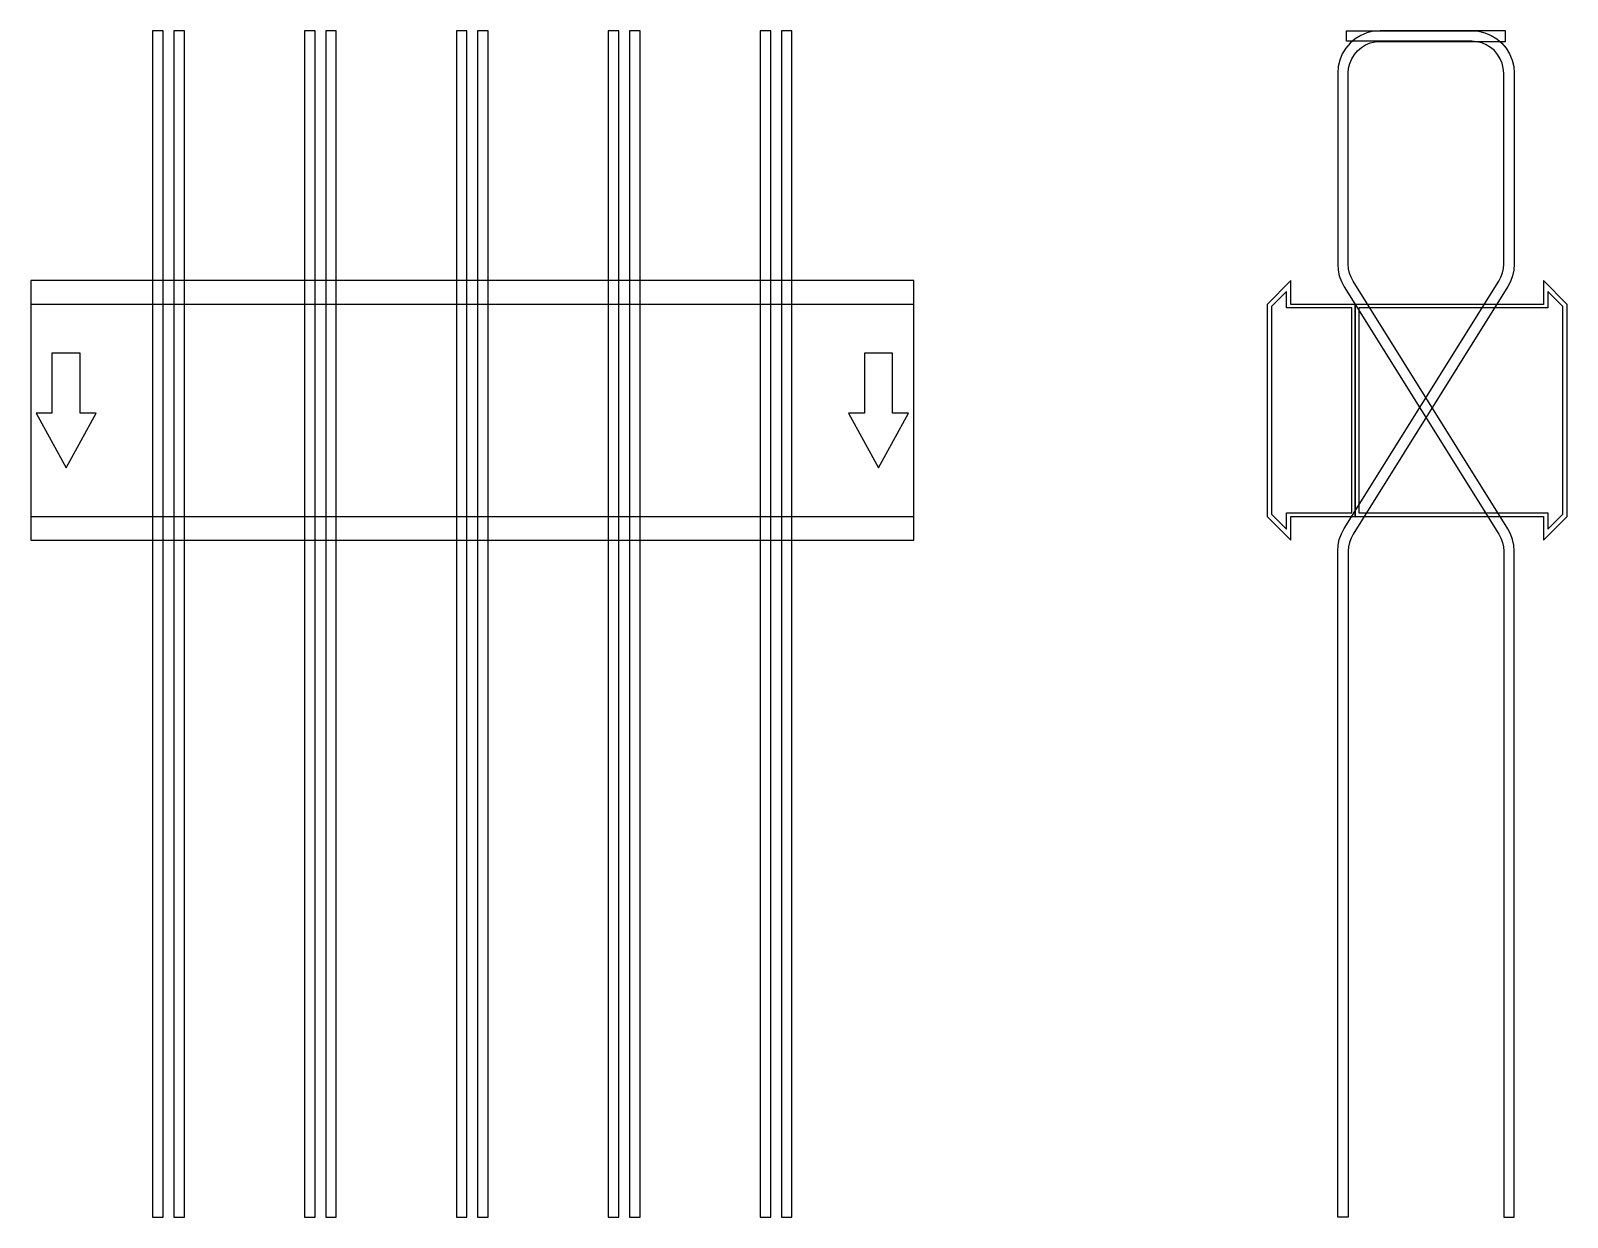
# Model space of a CAD drawing. Extents: x 0 to 870, y -457 to 215.
import ezdxf

# ---------------------------------------------------------------- set-up
doc = ezdxf.new("R2010")
doc.units = 0
doc.layers.add('Halfen', color=7, linetype='CONTINUOUS')

msp = doc.modelspace()

# ---------------------------------------------------------------- linework, layer by layer
at = {"layer": 'Halfen', "color": 7}
for points in [[(75, -456.927), (75, 214.971), (69, 214.971), (69, -456.927)], [(87, -456.927), (87, 214.971), (81, 214.971), (81, -456.927)], [(161, -456.927), (161, 214.971), (155, 214.971), (155, -456.927)], [(173, -456.927), (173, 214.971), (167, 214.971), (167, -456.927)], [(247, -456.927), (247, 214.971), (241, 214.971), (241, -456.927)], [(259, -456.927), (259, 214.971), (253, 214.971), (253, -456.927)], [(333, -456.927), (333, 214.971), (327, 214.971), (327, -456.927)], [(345, -456.927), (345, 214.971), (339, 214.971), (339, -456.927)], [(419, -456.927), (419, 214.971), (413, 214.971), (413, -456.927)], [(431, -456.927), (431, 214.971), (425, 214.971), (425, -456.927)], [(740, -456.898), (740, -79.686), (740.234, -76.346), (740.93, -73.071), (742.075, -69.925), (743.647, -66.968), (831.265, 73.25), (832.444, 75.467), (833.303, 77.827), (833.825, 80.283), (834, 82.788), (834, 191), (833.778, 193.816), (833.119, 196.562), (832.038, 199.172), (830.562, 201.58), (828.728, 203.728), (826.58, 205.562), (824.172, 207.038), (821.562, 208.119), (818.816, 208.778), (816, 209), (745, 209), (745, 215), (816, 215), (819.754, 214.705), (823.416, 213.825), (826.896, 212.384), (830.107, 210.416), (832.971, 207.971), (835.416, 205.107), (837.384, 201.896), (838.825, 198.416), (839.705, 194.754), (840, 191), (840, 82.788), (839.766, 79.448), (839.07, 76.173), (837.925, 73.027), (836.353, 70.07), (748.735, -70.148), (747.556, -72.365), (746.697, -74.725), (746.175, -77.181), (746, -79.686), (746, -456.898)], [(840, -456.927), (840, -79.715), (839.766, -76.375), (839.07, -73.1), (837.925, -69.953), (836.353, -66.997), (748.735, 73.221), (747.556, 75.438), (746.697, 77.798), (746.175, 80.255), (746, 82.76), (746, 190.971), (746.222, 193.787), (746.881, 196.534), (747.962, 199.143), (749.438, 201.551), (751.272, 203.699), (753.42, 205.534), (755.828, 207.009), (758.438, 208.09), (761.184, 208.75), (764, 208.971), (835, 208.971), (835, 214.971), (764, 214.971), (760.246, 214.676), (756.584, 213.797), (753.104, 212.355), (749.893, 210.388), (747.029, 207.942), (744.584, 205.078), (742.616, 201.867), (741.175, 198.388), (740.295, 194.726), (740, 190.971), (740, 82.76), (740.234, 79.419), (740.93, 76.144), (742.075, 72.998), (743.647, 70.042), (831.265, -70.177), (832.444, -72.394), (833.303, -74.754), (833.825, -77.21), (834, -79.715), (834, -456.927)], [(0, -73.5), (500, -73.5), (500, 73.5), (0, 73.5)], [(750, -60), (750, 60), (713.5, 60), (713.5, 73.5), (700, 60), (700, -60), (713.5, -73.5), (713.5, -60)], [(870, -60), (870, 60), (856.5, 73.5), (856.5, 60), (750, 60), (750, -60), (856.5, -60), (856.5, -73.5)], [(748, -58), (748, 58), (711, 58), (711, 67.25), (702.5, 58.75), (702.5, -58.75), (711, -67.25), (711, -58)], [(867.5, -58.75), (867.5, 58.75), (859, 67.25), (859, 58), (752, 58), (752, -58), (859, -58), (859, -67.25)], [(0, -60), (500, -60), (500, 60), (0, 60)], [(20, -32.5), (37, -1.5), (28, -1.5), (28, 32.5), (12, 32.5), (12, -1.5), (3, -1.5)], [(480, -32.5), (497, -1.5), (488, -1.5), (488, 32.5), (472, 32.5), (472, -1.5), (463, -1.5)]]:
    msp.add_lwpolyline(points, close=True, dxfattribs=at)

doc.saveas('drawing.dxf')
